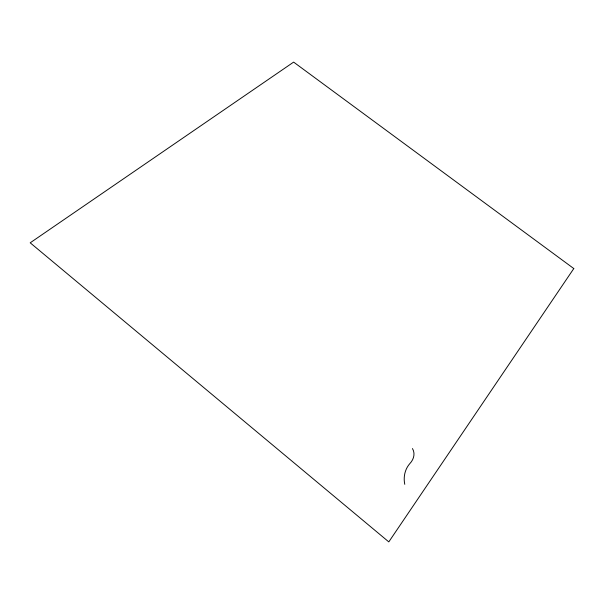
<?xml version="1.0" encoding="UTF-8"?>
<svg xmlns="http://www.w3.org/2000/svg" width="604" height="604" viewBox="0 0 604 604"><rect width="100%" height="100%" fill="white"/><g stroke="black" fill="none" stroke-linecap="round" stroke-linejoin="round"><path stroke-width="0.91" d="M412.464 448.553C415.499 453.581 413.695 459.636 409.829 463.608C404.884 469.233 403.215 477.069 404.771 484.332M573.8 268.561L388.802 541.894L30.2 242.808L293.627 62.106L573.8 268.561"/></g></svg>
